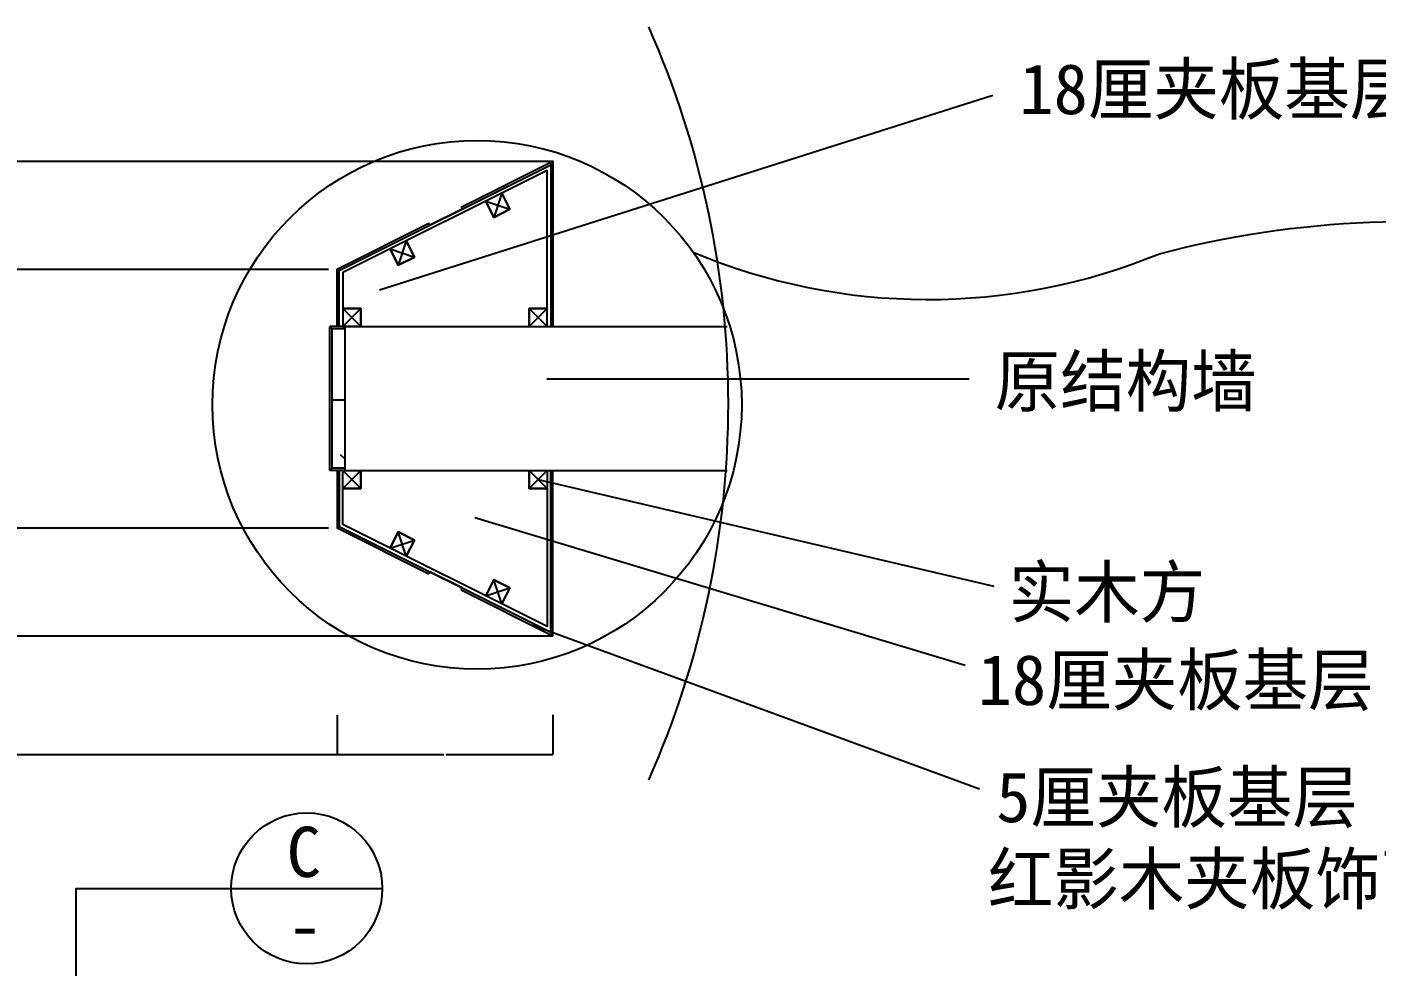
# Model space of a CAD drawing. Header units: metres. Extents: x -150 to 5859, y 346 to 5792.
# Drawn here: x 1660 to 3535, y 3937 to 5243 of the extents above; entities that cross this region are included whole.
import ezdxf

# ---------------------------------------------------------------- set-up
doc = ezdxf.new("R2010")
doc.units = ezdxf.units.M
for name, color, linetype in [('2', 2, 'Continuous'), ('3', 3, 'Continuous'), ('4', 4, 'Continuous'), ('7', 7, 'Continuous'), ('BH', 3, 'Continuous'), ('DIM', 3, 'Continuous'), ('TEXT', 3, 'Continuous'), ('WALL', 2, 'Continuous')]:
    doc.layers.add(name, color=color, linetype=linetype)
doc.dimstyles.get("Standard").update_dxf_attribs({"dimtxt": 2.5, "dimasz": 2.5, "dimexe": 1.25, "dimexo": 0.625, "dimtad": 1, "dimcen": 2.5, "dimazin": 3, "dimtfac": 1, "dimtmove": 0, "dimatfit": 3})

# ---------------------------------------------------------------- blocks, each defined once
blk = doc.blocks.new('*D2')
for p, q in [((591.01, 4286.12), (591.01, 4231.63)), ((2091.01, 4286.12), (2091.01, 4231.63)), ((591.26, 4231.63), (1339.01, 4231.63)), ((1343.01, 4231.63), (2090.76, 4231.63))]:
    blk.add_line(p, q)
at = {"layer": 'Defpoints'}
for p in [(591.01, 4286.12), (2091.01, 4286.12), (591.01, 4231.63)]:
    blk.add_point(p, dxfattribs=at)
at = {"layer": 'DIM', "insert": (1341.01, 4231.63), "char_height": 1, "attachment_point": 5}
blk.add_mtext('1500', dxfattribs=at)
blk = doc.blocks.new('*D34')
for p, q in [((2091.01, 4286.12), (2091.01, 4231.63)), ((2391.01, 4286.68), (2391.01, 4231.63)), ((2091.26, 4231.63), (2239.51, 4231.63)), ((2242.51, 4231.63), (2390.76, 4231.63))]:
    blk.add_line(p, q)
at = {"layer": 'Defpoints'}
for p in [(2091.01, 4286.12), (2391.01, 4286.68), (2091.01, 4231.63)]:
    blk.add_point(p, dxfattribs=at)
at = {"layer": 'DIM', "insert": (2241.01, 4231.63), "char_height": 1, "attachment_point": 5}
blk.add_mtext('300', dxfattribs=at)

msp = doc.modelspace()

# ---------------------------------------------------------------- hatches: boundary and pattern name
at = {"layer": 'BH'}
h = msp.add_hatch(dxfattribs=at)
h.set_pattern_fill('CORK', scale=40)
h.paths.add_polyline_path([(2102.01, 4823.56), (2084.01, 4823.56), (2084.01, 4682.56), (2084.01, 4629.56), (2102.01, 4629.56)])
h = msp.add_hatch(dxfattribs=at)
h.set_pattern_fill('ANSI31', scale=400)
h.paths.add_polyline_path([(2102.01, 4626.56), (2102.01, 4826.56), (2633.35, 4826.56), (2633.35, 4765.36), (2653.8, 4765.36), (2610.35, 4742.38), (2633.35, 4742.38), (2633.35, 4626.56)])
h = msp.add_hatch(dxfattribs=at)
h.set_pattern_fill('AR-CONC', scale=30)
h.paths.add_polyline_path([(2120.01, 4626.56), (2120.01, 4826.56), (2651.35, 4826.56), (2651.35, 4765.36), (2671.8, 4765.36), (2628.35, 4742.38), (2651.35, 4742.38), (2651.35, 4626.56)])

# ---------------------------------------------------------------- linework, layer by layer
at = {"layer": '2'}
for p, q in [((2120.01, 4826.56), (2633.35, 4826.56)), ((2102.01, 4626.56), (2633.35, 4626.56))]:
    msp.add_line(p, q, dxfattribs=at)
at = {"layer": '3'}
for p, q in [((291.01, 5056.56), (2391.01, 5056.56)), ((591.01, 4906.56), (2079.01, 4906.56)), ((591.01, 4546.56), (2079.01, 4546.56)), ((291.01, 4396.56), (2391.01, 4396.56))]:
    msp.add_line(p, q, dxfattribs=at)
for points in [[(2094.01, 4826.56), (2094.01, 4904.71), (2388.01, 5051.71), (2388.01, 4826.56)], [(2094.01, 4626.56), (2094.01, 4548.42), (2388.01, 4401.42), (2388.01, 4626.56)]]:
    msp.add_lwpolyline(points, dxfattribs=at)
msp.add_circle((2285.59, 4717.81), 367.72, dxfattribs=at)
msp.add_arc((1339.51, 4719.61), 1295.26, 336.15, 23.85, dxfattribs=at)
at = {"layer": '4'}
for p, q in [((2081.01, 4679.56), (2081.01, 4826.56)), ((2120.01, 4826.56), (2081.01, 4826.56)), ((2081.01, 4626.56), (2081.01, 4679.56)), ((2102.01, 4626.56), (2081.01, 4626.56))]:
    msp.add_line(p, q, dxfattribs=at)
for points in [[(2263.37, 4992.74), (2391.01, 5056.56), (2391.01, 4826.56)], [(2263.37, 4992.74), (2264.71, 4990.06), (2219.99, 4967.7), (2218.65, 4970.38)], [(2091.01, 4826.56), (2091.01, 4906.56), (2218.65, 4970.38)], [(2091.01, 4626.56), (2091.01, 4546.56), (2218.65, 4482.74)], [(2263.37, 4460.38), (2391.01, 4396.56), (2391.01, 4626.56)], [(2263.37, 4460.38), (2264.71, 4463.06), (2219.99, 4485.42), (2218.65, 4482.74)]]:
    msp.add_lwpolyline(points, dxfattribs=at)
at = {"layer": '7'}
for p, q in [((2388.01, 5051.71), (2391.01, 5056.56)), ((2091.01, 4906.56), (2094.01, 4904.71)), ((2084.01, 4823.56), (2081.01, 4826.56)), ((2084.01, 4682.56), (2084.01, 4823.56)), ((2084.01, 4682.56), (2084.01, 4823.56)), ((2102.01, 4823.56), (2084.01, 4823.56)), ((2102.01, 4626.56), (2102.01, 4826.56)), ((2084.01, 4629.56), (2084.01, 4682.56)), ((2081.01, 4626.61), (2084.01, 4629.56)), ((2102.01, 4629.56), (2084.01, 4629.56)), ((2091.01, 4546.56), (2094.01, 4548.42)), ((2388.01, 4401.42), (2391.01, 4396.56))]:
    msp.add_line(p, q, dxfattribs=at)
for points in [[(2358.01, 4826.56), (2358.01, 4851.56), (2383.01, 4851.56), (2383.01, 5043.62), (2319.89, 5012.06), (2331.07, 4989.7), (2308.71, 4978.52), (2297.53, 5000.88), (2187.21, 4945.72), (2198.39, 4923.36), (2176.03, 4912.18), (2164.85, 4934.54), (2099.01, 4901.62), (2099.01, 4851.56), (2124.01, 4851.56), (2124.01, 4826.56)], [(2358.01, 4626.56), (2358.01, 4601.56), (2383.01, 4601.56), (2383.01, 4409.51), (2319.89, 4441.06), (2331.07, 4463.43), (2308.71, 4474.61), (2297.53, 4452.24), (2187.21, 4507.4), (2198.39, 4529.76), (2176.03, 4540.94), (2164.85, 4518.58), (2099.01, 4551.51), (2099.01, 4601.56), (2124.01, 4601.56), (2124.01, 4626.56)]]:
    msp.add_lwpolyline(points, dxfattribs=at)
for points in [[(2319.89, 5012.06), (2297.53, 5000.88), (2308.71, 4978.52), (2331.07, 4989.7)], [(2187.21, 4945.72), (2164.85, 4934.54), (2176.03, 4912.18), (2198.39, 4923.36)], [(2124.01, 4851.56), (2099.01, 4851.56), (2099.01, 4826.56), (2124.01, 4826.56)], [(2383.01, 4851.56), (2358.01, 4851.56), (2358.01, 4826.56), (2383.01, 4826.56)], [(2124.01, 4601.56), (2099.01, 4601.56), (2099.01, 4626.56), (2124.01, 4626.56)], [(2383.01, 4601.56), (2358.01, 4601.56), (2358.01, 4626.56), (2383.01, 4626.56)], [(2187.21, 4507.4), (2164.85, 4518.58), (2176.03, 4540.94), (2198.39, 4529.76)], [(2319.89, 4441.06), (2297.53, 4452.24), (2308.71, 4474.61), (2331.07, 4463.43)]]:
    msp.add_lwpolyline(points, close=True, dxfattribs=at)
at = {"layer": 'BH'}
for p, q in [((2319.89, 5012.06), (2308.71, 4978.52)), ((2297.53, 5000.88), (2331.07, 4989.7)), ((2164.85, 4934.54), (2198.39, 4923.36)), ((2187.21, 4945.72), (2176.03, 4912.18)), ((2124.01, 4851.56), (2099.01, 4826.56)), ((2099.01, 4851.56), (2124.01, 4826.56)), ((2358.01, 4851.56), (2383.01, 4826.56)), ((2383.01, 4851.56), (2358.01, 4826.56)), ((2099.01, 4601.56), (2124.01, 4626.56)), ((2124.01, 4601.56), (2099.01, 4626.56)), ((2383.01, 4601.56), (2358.01, 4626.56)), ((2358.01, 4601.56), (2383.01, 4626.56)), ((2187.21, 4507.4), (2176.03, 4540.94)), ((2164.85, 4518.58), (2198.39, 4529.76)), ((2297.53, 4452.24), (2331.07, 4463.43)), ((2319.89, 4441.06), (2308.71, 4474.61))]:
    msp.add_line(p, q, dxfattribs=at)
msp.add_lwpolyline([(2585.75, 4930.23, 0.2), (3233.83, 4928.03, -0.22), (4358.5, 4728.43, -4.52)], format="xyb", dxfattribs=at)
at = {"layer": 'DIM'}
for points in [[(1728.58, 1374.22), (1728.58, 4045.23), (1943.77, 4045.23)], [(1943.77, 4045.23), (2153.77, 4045.23)]]:
    msp.add_lwpolyline(points, dxfattribs=at)
msp.add_circle((2048.77, 4045.23), 105, dxfattribs=at)
at = {"layer": 'WALL'}
msp.add_line((2102.01, 4626.56), (2102.01, 4826.56), dxfattribs=at)

# ---------------------------------------------------------------- texts
at = {"layer": 'DIM'}
for s, p in [('C', (2020.87, 4061.1)), ('-', (2022.6, 3958.93))]:
    msp.add_text(s, height=70, dxfattribs=at).set_placement(p)
at = {"layer": 'TEXT'}
for s, p in [('18厘夹板基层', (3039.24, 5122.08)), ('原结构墙', (3005.01, 4715.83)), ('实木方', (3024.45, 4422.51)), ('18厘夹板基层', (2981.37, 4300.3)), ('5厘夹板基层', (3007.03, 4137.33)), ('红影木夹板饰面', (2995.49, 4023.46))]:
    msp.add_text(s, height=70, dxfattribs=at).set_placement(p)

# ---------------------------------------------------------------- dimensions: what is measured, and where the dimension line sits
at = {"layer": 'DIM'}
for base, p1, p2, picture, middle in [((591.01, 4231.63), (591.01, 4286.12), (2091.01, 4286.12), '*D2', (1341.01, 4231.63)), ((2091.01, 4231.63), (2091.01, 4286.12), (2391.01, 4286.68), '*D34', (2241.01, 4231.63))]:
    dim = msp.add_linear_dim(base=base, p1=p1, p2=p2, dimstyle='Standard', dxfattribs=at)
    dim.commit()
    dim.dimension.update_dxf_attribs({"geometry": picture, "text_midpoint": middle})

# ---------------------------------------------------------------- leaders
at = {"layer": '3'}
msp.add_leader([(2150.12, 4877.94), (3002.56, 5148.46)], dimstyle='Standard', dxfattribs=at)
at = {"layer": 'DIM'}
for points in [[(2382.52, 4754.06), (2969.43, 4754.06)], [(2370.51, 4614.06), (3003.54, 4465.52)], [(2282.24, 4561.01), (2963.91, 4355.62)], [(2361.99, 4411.89), (2984.01, 4183.88)]]:
    msp.add_leader(points, dimstyle='Standard', dxfattribs=at)

doc.saveas('drawing.dxf')
